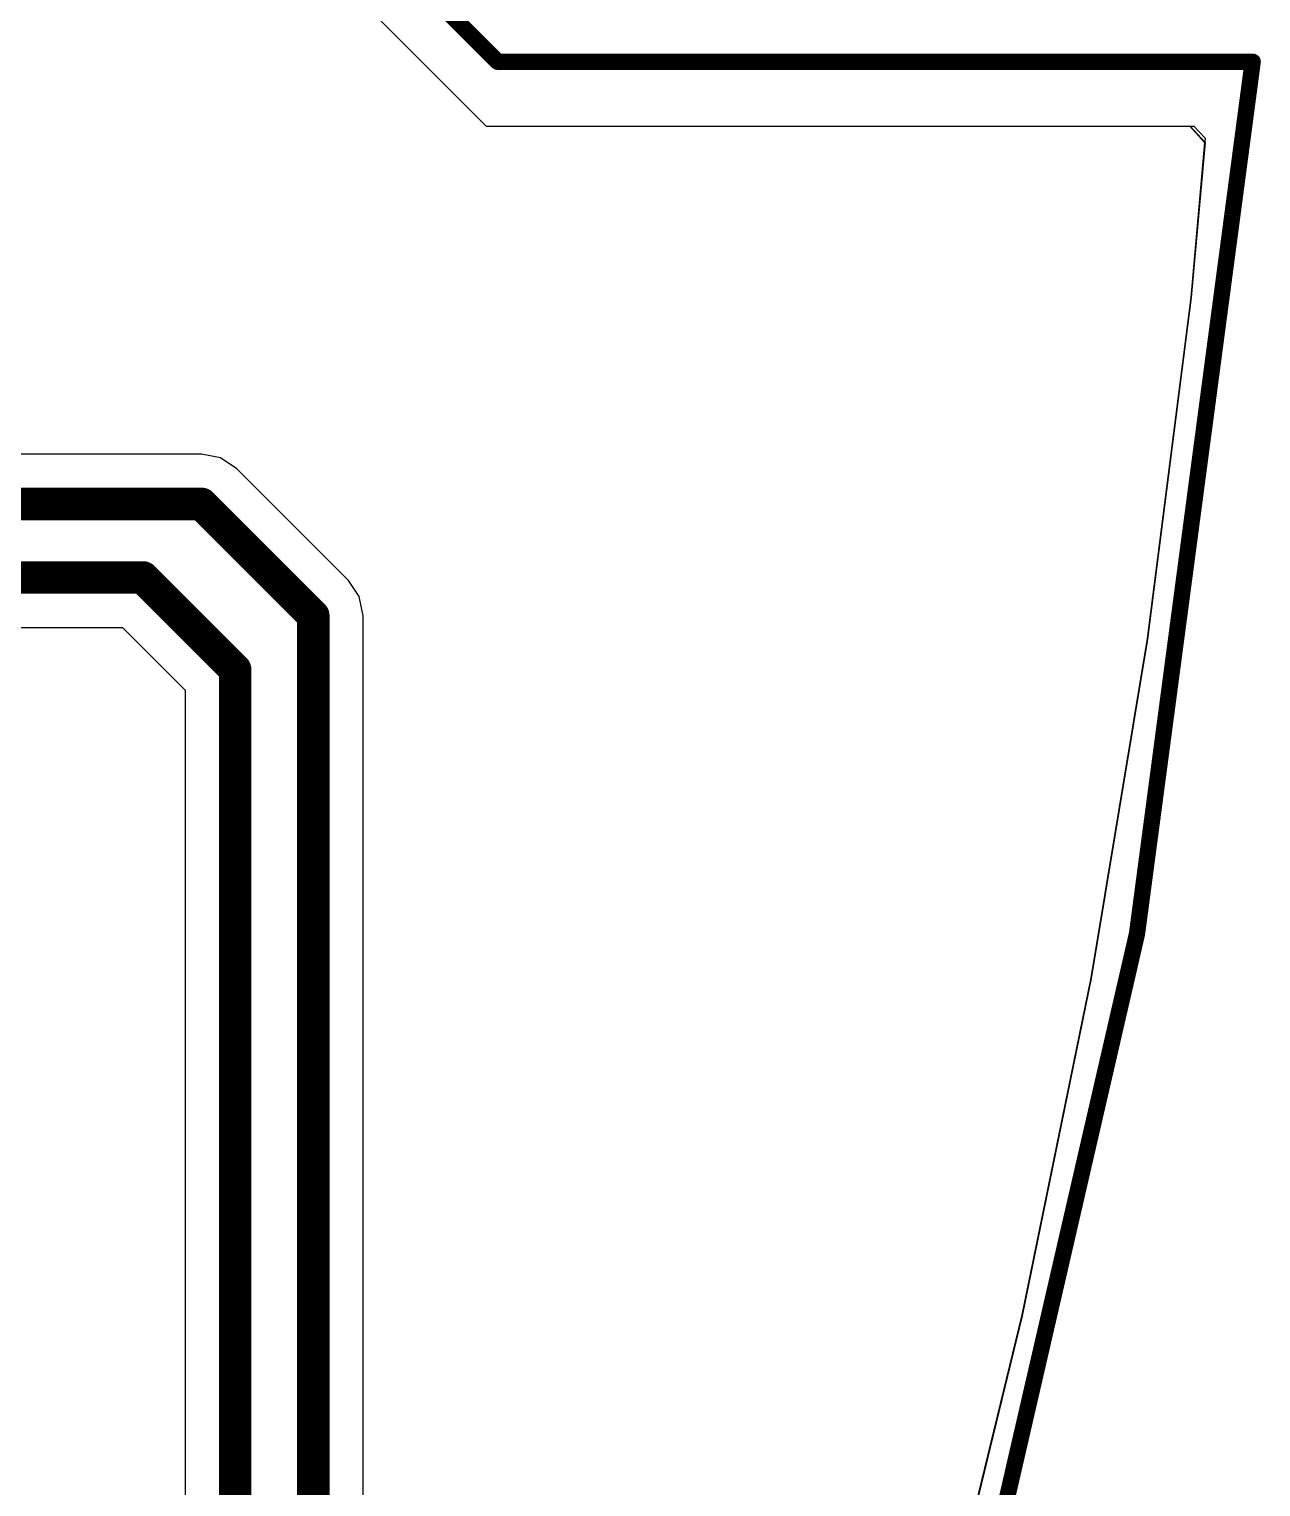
# Model space of a CAD drawing. Header units: inches. Extents: x -2.7 to 10.9, y -2.9 to 7.4.
# Drawn here: x 2.4688 to 2.8466, y -0.6784 to -0.2312 of the extents above; entities that cross this region are included whole.
import ezdxf

# ---------------------------------------------------------------- set-up
doc = ezdxf.new("R2010")
doc.units = ezdxf.units.IN
doc.header["$MEASUREMENT"] = 0
for name, color, linetype in [('Board Outline', 216, 'Continuous'), ('Bottom Layer', 5, 'Continuous'), ('Layer 2', 16, 'Continuous'), ('Layer 3', 76, 'Continuous'), ('Top Layer', 1, 'Continuous')]:
    doc.layers.add(name, color=color, linetype=linetype)

msp = doc.modelspace()

# ---------------------------------------------------------------- linework, layer by layer
at = {"layer": 'Board Outline'}
for points in [[(2.42452, -0.05328, 0.005, 0.005, 0), (2.61249, -0.24125, 0.005, 0.005, 0)], [(2.84412, -0.24125, 0.005, 0.005, -0.741893), (-2.49969, -1.37795, 0.005, 0.005, 0)], [(2.61249, -0.24125, 0.005, 0.005, 0), (2.84412, -0.24125, 0.005, 0.005, 0)]]:
    msp.add_lwpolyline(points, format="xyseb", dxfattribs=at)
for points in [[(2.61124, -0.24125, 0.0025, 0.0025, 1), (2.61374, -0.24125, 0.0025, 0.0025, 1)], [(2.61124, -0.24125, 0.0025, 0.0025, 1), (2.61374, -0.24125, 0.0025, 0.0025, 1)], [(2.84287, -0.24125, 0.0025, 0.0025, 1), (2.84537, -0.24125, 0.0025, 0.0025, 1)], [(2.84287, -0.24125, 0.0025, 0.0025, 1), (2.84537, -0.24125, 0.0025, 0.0025, 1)]]:
    msp.add_lwpolyline(points, format="xyseb", close=True, dxfattribs=at)
at = {"layer": 'Bottom Layer'}
for p, q in [((2.417, -0.069), (2.609, -0.261)), ((2.609, -0.261), (2.8248, -0.261)), ((2.8248, -0.261), (2.82937, -0.266)), ((2.82937, -0.266), (2.82509, -0.31354)), ((2.82509, -0.31354), (2.81171, -0.41819)), ((2.81171, -0.41819), (2.79445, -0.52227)), ((2.79445, -0.52227), (2.77332, -0.62563)), ((2.77332, -0.62563), (2.74836, -0.72813))]:
    msp.add_line(p, q, dxfattribs=at)
at = {"layer": 'Layer 2'}
for p, q in [((2.417, -0.069), (2.609, -0.261)), ((2.609, -0.261), (2.8248, -0.261)), ((2.8248, -0.261), (2.82937, -0.266)), ((2.82937, -0.266), (2.82509, -0.31354)), ((2.82509, -0.31354), (2.81171, -0.41819)), ((2.81171, -0.41819), (2.79445, -0.52227)), ((2.79445, -0.52227), (2.77332, -0.62563)), ((2.77332, -0.62563), (2.74836, -0.72813))]:
    msp.add_line(p, q, dxfattribs=at)
at = {"layer": 'Layer 3'}
for p, q in [((2.417, -0.069), (2.609, -0.261)), ((2.609, -0.261), (2.82498, -0.261)), ((2.82498, -0.261), (2.82955, -0.266)), ((2.82955, -0.266), (2.82525, -0.31359)), ((2.82525, -0.31359), (2.81185, -0.41834)), ((2.81185, -0.41834), (2.79455, -0.52252)), ((2.79455, -0.52252), (2.77338, -0.62598)), ((2.77338, -0.62598), (2.74838, -0.72858))]:
    msp.add_line(p, q, dxfattribs=at)
at = {"layer": 'Top Layer'}
for p, q in [((2.417, -0.069), (2.609, -0.261)), ((2.609, -0.261), (2.82611, -0.261)), ((2.82611, -0.261), (2.82949, -0.26469)), ((2.82949, -0.26469), (2.82509, -0.31354)), ((2.82509, -0.31354), (2.81171, -0.41819)), ((2.52168, -0.3616), (2.35886, -0.3616)), ((2.52754, -0.36277), (2.52168, -0.3616)), ((2.5325, -0.36608), (2.52754, -0.36277)), ((2.56677, -0.40035), (2.5325, -0.36608)), ((2.57008, -0.40532), (2.56677, -0.40035)), ((2.57125, -0.41117), (2.57008, -0.40532)), ((2.57125, -0.80656), (2.57125, -0.41117)), ((2.33806, -0.41476), (2.4974, -0.41476)), ((2.4974, -0.41476), (2.51669, -0.43405)), ((2.81171, -0.41819), (2.79445, -0.52227)), ((2.51669, -0.43405), (2.51669, -0.92096)), ((2.79445, -0.52227), (2.77332, -0.62563)), ((2.77332, -0.62563), (2.74836, -0.72813))]:
    msp.add_line(p, q, dxfattribs=at)
for points in [[(2.35253, -0.3769, 0.01, 0.01, 0), (2.52168, -0.3769, 0.01, 0.01, 0)], [(2.52168, -0.3769, 0.01, 0.01, 0), (2.55595, -0.41117, 0.01, 0.01, 0)], [(2.33806, -0.39946, 0.01, 0.01, 0), (2.50374, -0.39946, 0.01, 0.01, 0)], [(2.50374, -0.39946, 0.01, 0.01, 0), (2.53199, -0.42771, 0.01, 0.01, 0)], [(2.55595, -0.8129, 0.01, 0.01, 0), (2.55595, -0.41117, 0.01, 0.01, 0)], [(2.53199, -0.92096, 0.01, 0.01, 0), (2.53199, -0.42771, 0.01, 0.01, 0)]]:
    msp.add_lwpolyline(points, format="xyseb", dxfattribs=at)
for points in [[(2.51918, -0.3769, 0.005, 0.005, 1), (2.52418, -0.3769, 0.005, 0.005, 1)], [(2.51918, -0.3769, 0.005, 0.005, 1), (2.52418, -0.3769, 0.005, 0.005, 1)], [(2.50124, -0.39946, 0.005, 0.005, 1), (2.50624, -0.39946, 0.005, 0.005, 1)], [(2.50124, -0.39946, 0.005, 0.005, 1), (2.50624, -0.39946, 0.005, 0.005, 1)], [(2.55345, -0.41117, 0.005, 0.005, 1), (2.55845, -0.41117, 0.005, 0.005, 1)], [(2.55345, -0.41117, 0.005, 0.005, 1), (2.55845, -0.41117, 0.005, 0.005, 1)], [(2.52949, -0.42771, 0.005, 0.005, 1), (2.53449, -0.42771, 0.005, 0.005, 1)], [(2.52949, -0.42771, 0.005, 0.005, 1), (2.53449, -0.42771, 0.005, 0.005, 1)]]:
    msp.add_lwpolyline(points, format="xyseb", close=True, dxfattribs=at)

doc.saveas('drawing.dxf')
